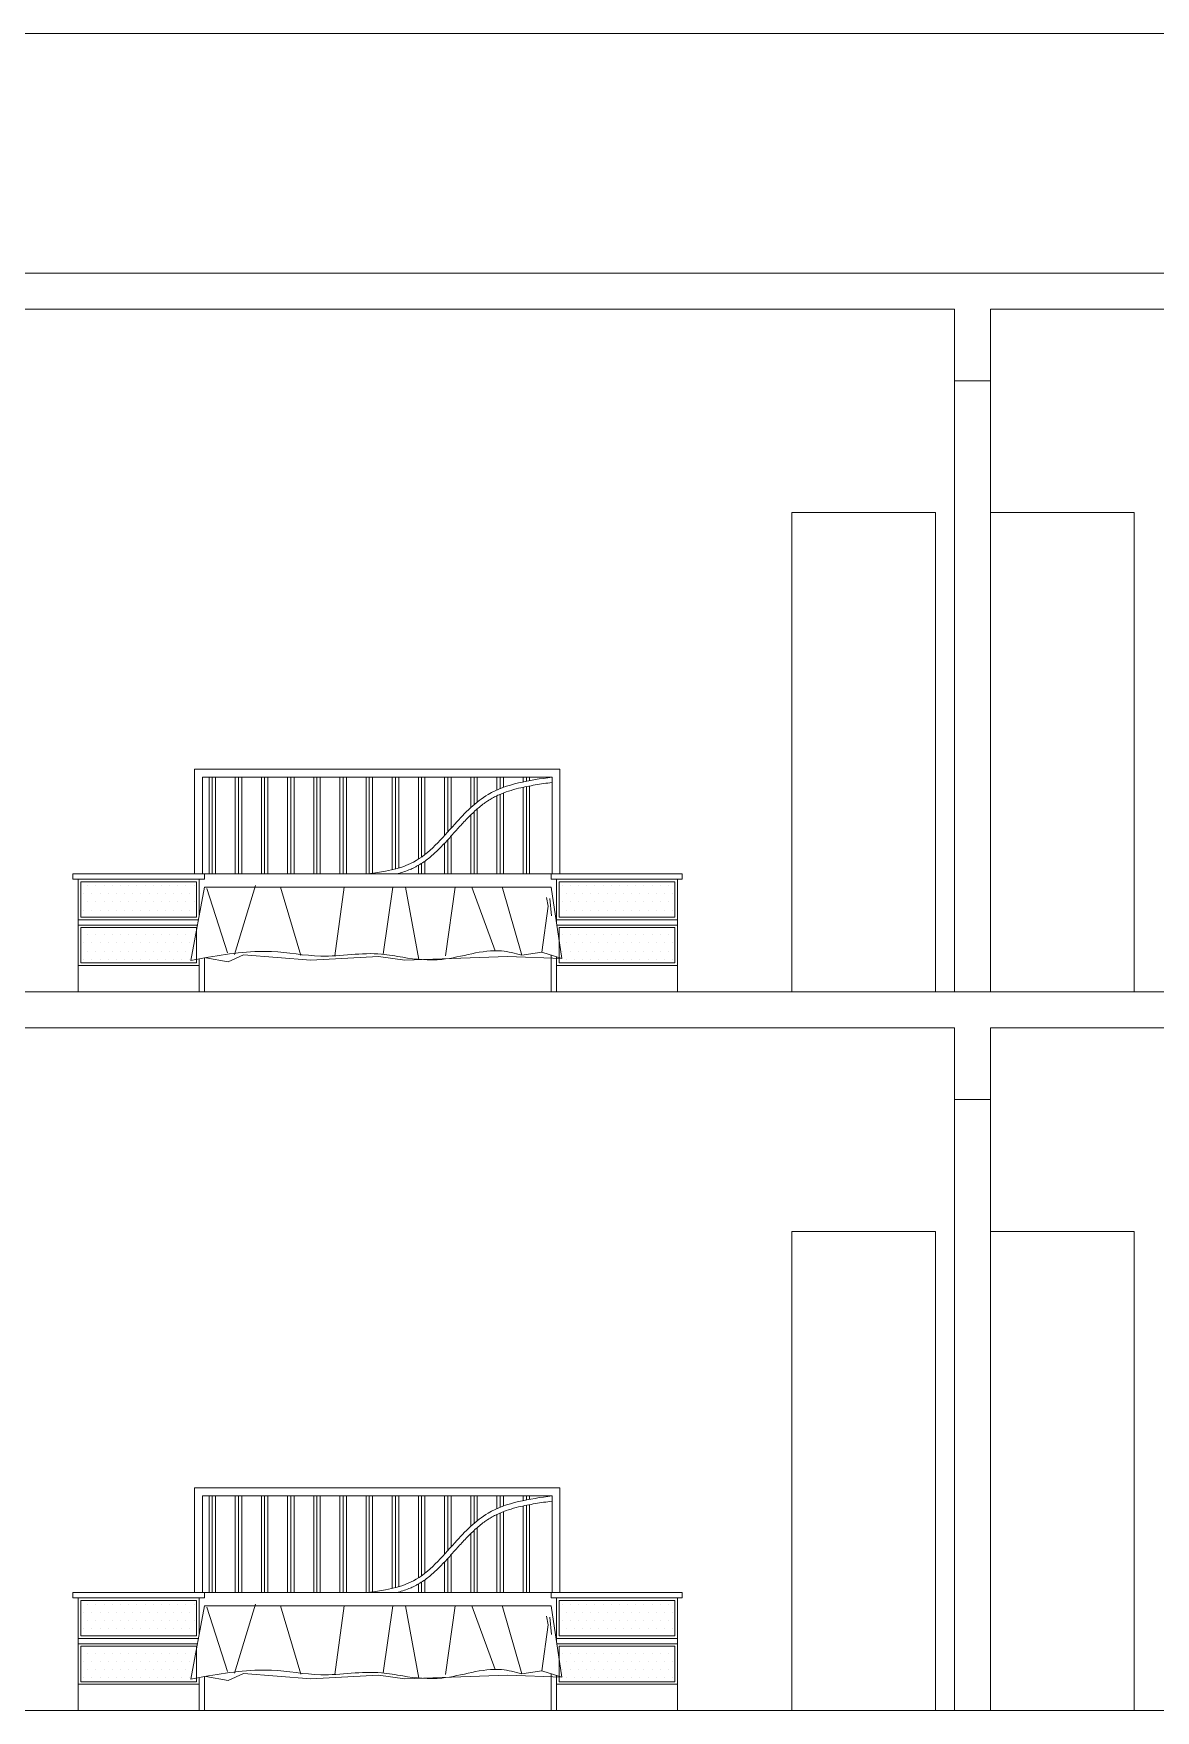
# Model space of a CAD drawing. Header units: inches. Extents: x 1090 to 1325, y 2 to 154.
# Drawn here: x 1117.14 to 1121.83, y 140.43 to 147.43 of the extents above; entities that cross this region are included whole.
import ezdxf

# ---------------------------------------------------------------- set-up
doc = ezdxf.new("R2010")
doc.units = ezdxf.units.IN
doc.header["$MEASUREMENT"] = 0
for name, color, linetype, lineweight in [('elev 1', 252, 'Continuous', 9), ('FUR', 250, 'Continuous', 9), ('walls', 250, 'Continuous', 18)]:
    doc.layers.add(name, color=color, linetype=linetype, lineweight=lineweight)

msp = doc.modelspace()

# ---------------------------------------------------------------- linework, layer by layer
at = {"layer": 'elev 1'}
msp.add_line((1115.0282, 147.4262), (1126.9672, 147.4262), dxfattribs=at)
at = {"layer": 'FUR'}
for p, q in [((1120.3082, 143.4262), (1120.3082, 145.4262)), ((1120.3082, 145.4262), (1120.9082, 145.4262)), ((1120.9082, 145.4262), (1120.9082, 143.4262)), ((1121.7382, 145.4262), (1121.1382, 145.4262)), ((1121.7382, 143.4262), (1121.7382, 145.4262)), ((1119.3403, 144.3551), (1117.8148, 144.3551)), ((1117.8148, 143.918), (1117.8148, 144.3551)), ((1119.3403, 143.918), (1119.3403, 144.3551)), ((1119.3075, 144.3223), (1117.8476, 144.3223)), ((1117.8476, 143.918), (1117.8476, 144.3223)), ((1117.8752, 143.918), (1117.8752, 144.3223)), ((1117.8888, 143.918), (1117.8888, 144.3223)), ((1117.9025, 143.918), (1117.9025, 144.3223)), ((1117.9844, 143.918), (1117.9844, 144.3223)), ((1117.9981, 143.918), (1117.9981, 144.3223)), ((1118.0118, 143.918), (1118.0118, 144.3223)), ((1118.0937, 143.918), (1118.0937, 144.3223)), ((1118.1074, 143.918), (1118.1074, 144.3223)), ((1118.121, 143.918), (1118.121, 144.3223)), ((1118.203, 143.918), (1118.203, 144.3223)), ((1118.2167, 143.918), (1118.2167, 144.3223)), ((1118.2303, 143.918), (1118.2303, 144.3223)), ((1118.3123, 143.918), (1118.3123, 144.3223)), ((1118.3259, 143.918), (1118.3259, 144.3223)), ((1118.3396, 143.918), (1118.3396, 144.3223)), ((1118.4216, 143.918), (1118.4216, 144.3223)), ((1118.4352, 143.918), (1118.4352, 144.3223)), ((1118.4489, 143.918), (1118.4489, 144.3223)), ((1118.5308, 143.918), (1118.5308, 144.3223)), ((1118.5445, 143.918), (1118.5445, 144.3223)), ((1118.5582, 143.918), (1118.5582, 144.3223)), ((1118.6401, 143.936), (1118.6401, 144.3223)), ((1118.6538, 143.9394), (1118.6538, 144.3223)), ((1118.6674, 143.9432), (1118.6674, 144.3223)), ((1118.7494, 143.9796), (1118.7494, 144.3223)), ((1118.763, 143.9889), (1118.763, 144.3223)), ((1118.7767, 143.9991), (1118.7767, 144.3223)), ((1118.8587, 144.0785), (1118.8587, 144.3223)), ((1118.8723, 144.0937), (1118.8723, 144.3223)), ((1118.886, 144.109), (1118.886, 144.3223)), ((1118.9679, 144.1946), (1118.9679, 144.3223)), ((1118.9816, 144.2068), (1118.9816, 144.3223)), ((1118.9953, 144.2181), (1118.9953, 144.3223)), ((1119.0772, 144.2684), (1119.0772, 144.3223)), ((1119.0909, 144.2742), (1119.0909, 144.3223)), ((1119.1045, 144.2794), (1119.1045, 144.3223)), ((1119.1865, 144.3023), (1119.1865, 144.3223)), ((1119.1865, 143.918), (1119.1865, 144.2799)), ((1119.2002, 144.3051), (1119.2002, 144.3223)), ((1119.2002, 143.918), (1119.2002, 144.2828)), ((1119.2138, 144.3077), (1119.2138, 144.3223)), ((1119.2138, 143.918), (1119.2138, 144.2854)), ((1119.3075, 143.918), (1119.3075, 144.3223)), ((1119.0772, 143.918), (1119.0772, 144.2444)), ((1119.0909, 143.918), (1119.0909, 144.2506)), ((1119.1045, 143.918), (1119.1045, 144.2561)), ((1118.9679, 143.918), (1118.9679, 144.1645)), ((1118.9816, 143.918), (1118.9816, 144.1775)), ((1118.9953, 143.918), (1118.9953, 144.1897)), ((1118.8723, 143.918), (1118.8723, 144.061)), ((1118.886, 143.918), (1118.886, 144.0762)), ((1118.8587, 143.918), (1118.8587, 144.0462)), ((1118.6674, 143.918), (1118.6674, 143.9204)), ((1118.7494, 143.918), (1118.7494, 143.954)), ((1118.763, 143.918), (1118.763, 143.9624)), ((1118.7767, 143.918), (1118.7767, 143.9718)), ((1117.8559, 143.918), (1117.3068, 143.918)), ((1117.3068, 143.918), (1117.856, 143.918)), ((1117.3068, 143.918), (1117.3068, 143.8961)), ((1117.8559, 143.8961), (1117.3068, 143.8961)), ((1117.3286, 143.8961), (1117.3286, 143.4262)), ((1117.3396, 143.7376), (1117.3396, 143.8852)), ((1117.3396, 143.8852), (1117.8231, 143.8852)), ((1117.5133, 143.918), (1117.7174, 143.918)), ((1117.856, 143.8633), (1117.7997, 143.5567)), ((1117.8231, 143.8852), (1117.8231, 143.7376)), ((1117.834, 143.8961), (1117.834, 143.7437)), ((1119.3039, 143.918), (1117.8476, 143.918)), ((1117.8559, 143.918), (1117.8559, 143.8961)), ((1119.3039, 143.8633), (1117.856, 143.8633)), ((1117.9527, 143.5883), (1117.8661, 143.8574)), ((1118.0686, 143.8693), (1117.982, 143.5813)), ((1118.2588, 143.5771), (1118.1742, 143.8633)), ((1118.4391, 143.8633), (1118.4004, 143.5766)), ((1118.643, 143.8633), (1118.6021, 143.5829)), ((1118.7511, 143.5606), (1118.6961, 143.8633)), ((1118.8619, 143.5763), (1118.9026, 143.8633)), ((1118.9722, 143.8633), (1119.0705, 143.5977)), ((1119.1806, 143.579), (1119.0997, 143.8638)), ((1119.3039, 143.918), (1119.8503, 143.918)), ((1119.8503, 143.918), (1119.3039, 143.918)), ((1119.3039, 143.918), (1119.3039, 143.8961)), ((1119.8503, 143.8961), (1119.3039, 143.8961)), ((1119.3039, 143.8633), (1119.3485, 143.5657)), ((1119.3257, 143.8961), (1119.3257, 143.7176)), ((1119.3367, 143.7376), (1119.3367, 143.8852)), ((1119.3367, 143.8852), (1119.8202, 143.8852)), ((1119.475, 143.918), (1119.6791, 143.918)), ((1119.8202, 143.8852), (1119.8202, 143.7376)), ((1119.8311, 143.8961), (1119.8311, 143.4262)), ((1119.8503, 143.918), (1119.8503, 143.8961)), ((1119.2915, 143.783), (1119.2645, 143.5922)), ((1119.2845, 143.8199), (1119.2915, 143.783)), ((1119.3053, 143.7437), (1119.2984, 143.8153)), ((1117.8309, 143.7267), (1117.3286, 143.7267)), ((1117.8231, 143.7376), (1117.3396, 143.7376)), ((1119.8311, 143.7267), (1119.3257, 143.7267)), ((1119.8202, 143.7376), (1119.3367, 143.7376)), ((1117.8269, 143.7049), (1117.3286, 143.7049)), ((1117.3396, 143.5464), (1117.3396, 143.6939)), ((1117.3396, 143.6939), (1117.8231, 143.6939)), ((1117.8231, 143.6939), (1117.8231, 143.5464)), ((1119.8311, 143.7049), (1119.3257, 143.7049)), ((1119.3367, 143.5464), (1119.3367, 143.6939)), ((1119.3367, 143.6939), (1119.8202, 143.6939)), ((1119.8202, 143.6939), (1119.8202, 143.5464)), ((1118.0193, 143.581), (1117.9547, 143.5512)), ((1118.2999, 143.5586), (1118.0193, 143.581)), ((1118.5831, 143.5735), (1118.2999, 143.5586)), ((1118.6923, 143.5586), (1118.5831, 143.5735)), ((1119.122, 143.5735), (1118.6923, 143.5586)), ((1119.3485, 143.5657), (1119.122, 143.5735)), ((1119.2645, 143.5922), (1119.1806, 143.579)), ((1119.3485, 143.5657), (1119.2645, 143.5922)), ((1119.3039, 143.5798), (1119.3039, 143.4262)), ((1119.3039, 143.5798), (1119.3039, 143.4262)), ((1119.3039, 143.5798), (1119.3039, 143.4262)), ((1119.3257, 143.5729), (1119.3257, 143.4262)), ((1117.834, 143.5355), (1117.3286, 143.5355)), ((1117.8231, 143.5464), (1117.3396, 143.5464)), ((1117.7997, 143.5567), (1117.856, 143.5674)), ((1117.834, 143.5632), (1117.834, 143.4262)), ((1117.8559, 143.5674), (1117.8559, 143.4262)), ((1117.856, 143.5674), (1117.856, 143.4262)), ((1117.856, 143.5674), (1117.856, 143.4262)), ((1117.9547, 143.5512), (1117.8613, 143.5683)), ((1119.8311, 143.5355), (1119.3257, 143.5355)), ((1119.8202, 143.5464), (1119.3367, 143.5464)), ((1120.3082, 140.4262), (1120.3082, 142.4262)), ((1120.3082, 142.4262), (1120.9082, 142.4262)), ((1120.9082, 142.4262), (1120.9082, 140.4262)), ((1121.7382, 142.4262), (1121.1382, 142.4262)), ((1121.7382, 140.4262), (1121.7382, 142.4262)), ((1119.3403, 141.3551), (1117.8148, 141.3551)), ((1117.8148, 140.918), (1117.8148, 141.3551)), ((1119.3403, 140.918), (1119.3403, 141.3551)), ((1119.3075, 141.3223), (1117.8476, 141.3223)), ((1117.8476, 140.918), (1117.8476, 141.3223)), ((1117.8752, 140.918), (1117.8752, 141.3223)), ((1117.8888, 140.918), (1117.8888, 141.3223)), ((1117.9025, 140.918), (1117.9025, 141.3223)), ((1117.9844, 140.918), (1117.9844, 141.3223)), ((1117.9981, 140.918), (1117.9981, 141.3223)), ((1118.0118, 140.918), (1118.0118, 141.3223)), ((1118.0937, 140.918), (1118.0937, 141.3223)), ((1118.1074, 140.918), (1118.1074, 141.3223)), ((1118.121, 140.918), (1118.121, 141.3223)), ((1118.203, 140.918), (1118.203, 141.3223)), ((1118.2167, 140.918), (1118.2167, 141.3223)), ((1118.2303, 140.918), (1118.2303, 141.3223)), ((1118.3123, 140.918), (1118.3123, 141.3223)), ((1118.3259, 140.918), (1118.3259, 141.3223)), ((1118.3396, 140.918), (1118.3396, 141.3223)), ((1118.4216, 140.918), (1118.4216, 141.3223)), ((1118.4352, 140.918), (1118.4352, 141.3223)), ((1118.4489, 140.918), (1118.4489, 141.3223)), ((1118.5308, 140.918), (1118.5308, 141.3223)), ((1118.5445, 140.918), (1118.5445, 141.3223)), ((1118.5582, 140.918), (1118.5582, 141.3223)), ((1118.6401, 140.936), (1118.6401, 141.3223)), ((1118.6538, 140.9394), (1118.6538, 141.3223)), ((1118.6674, 140.9432), (1118.6674, 141.3223)), ((1118.7494, 140.9796), (1118.7494, 141.3223)), ((1118.763, 140.9889), (1118.763, 141.3223)), ((1118.7767, 140.9991), (1118.7767, 141.3223)), ((1118.8587, 141.0785), (1118.8587, 141.3223)), ((1118.8723, 141.0937), (1118.8723, 141.3223)), ((1118.886, 141.109), (1118.886, 141.3223)), ((1118.9679, 141.1946), (1118.9679, 141.3223)), ((1118.9816, 141.2068), (1118.9816, 141.3223)), ((1118.9953, 141.2181), (1118.9953, 141.3223)), ((1119.0772, 141.2684), (1119.0772, 141.3223)), ((1119.0909, 141.2742), (1119.0909, 141.3223)), ((1119.1045, 141.2794), (1119.1045, 141.3223)), ((1119.1865, 141.3023), (1119.1865, 141.3223)), ((1119.1865, 140.918), (1119.1865, 141.2799)), ((1119.2002, 141.3051), (1119.2002, 141.3223)), ((1119.2002, 140.918), (1119.2002, 141.2828)), ((1119.2138, 141.3077), (1119.2138, 141.3223)), ((1119.2138, 140.918), (1119.2138, 141.2854)), ((1119.3075, 140.918), (1119.3075, 141.3223)), ((1119.0772, 140.918), (1119.0772, 141.2444)), ((1119.0909, 140.918), (1119.0909, 141.2506)), ((1119.1045, 140.918), (1119.1045, 141.2561)), ((1118.9679, 140.918), (1118.9679, 141.1645)), ((1118.9816, 140.918), (1118.9816, 141.1775)), ((1118.9953, 140.918), (1118.9953, 141.1897)), ((1118.8723, 140.918), (1118.8723, 141.061)), ((1118.886, 140.918), (1118.886, 141.0762)), ((1118.8587, 140.918), (1118.8587, 141.0462)), ((1117.8559, 140.918), (1117.3068, 140.918)), ((1117.3068, 140.918), (1117.856, 140.918)), ((1117.3068, 140.918), (1117.3068, 140.8961)), ((1117.5133, 140.918), (1117.7174, 140.918)), ((1119.3039, 140.918), (1117.8476, 140.918)), ((1117.8559, 140.918), (1117.8559, 140.8961)), ((1118.6674, 140.918), (1118.6674, 140.9204)), ((1118.7494, 140.918), (1118.7494, 140.954)), ((1118.763, 140.918), (1118.763, 140.9624)), ((1118.7767, 140.918), (1118.7767, 140.9718)), ((1119.3039, 140.918), (1119.8503, 140.918)), ((1119.8503, 140.918), (1119.3039, 140.918)), ((1119.3039, 140.918), (1119.3039, 140.8961)), ((1119.475, 140.918), (1119.6791, 140.918)), ((1119.8503, 140.918), (1119.8503, 140.8961)), ((1117.8559, 140.8961), (1117.3068, 140.8961)), ((1117.3286, 140.8961), (1117.3286, 140.4262)), ((1117.3396, 140.7376), (1117.3396, 140.8852)), ((1117.3396, 140.8852), (1117.8231, 140.8852)), ((1117.856, 140.8633), (1117.7997, 140.5567)), ((1117.8231, 140.8852), (1117.8231, 140.7376)), ((1117.834, 140.8961), (1117.834, 140.7437)), ((1119.3039, 140.8633), (1117.856, 140.8633)), ((1117.9527, 140.5883), (1117.8661, 140.8574)), ((1118.0686, 140.8693), (1117.982, 140.5813)), ((1118.2588, 140.5771), (1118.1742, 140.8633)), ((1118.4391, 140.8633), (1118.4004, 140.5766)), ((1118.643, 140.8633), (1118.6021, 140.5829)), ((1118.7511, 140.5606), (1118.6961, 140.8633)), ((1118.8619, 140.5763), (1118.9026, 140.8633)), ((1118.9722, 140.8633), (1119.0705, 140.5977)), ((1119.1806, 140.579), (1119.0997, 140.8638)), ((1119.8503, 140.8961), (1119.3039, 140.8961)), ((1119.3039, 140.8633), (1119.3485, 140.5657)), ((1119.3257, 140.8961), (1119.3257, 140.7176)), ((1119.3367, 140.7376), (1119.3367, 140.8852)), ((1119.3367, 140.8852), (1119.8202, 140.8852)), ((1119.8202, 140.8852), (1119.8202, 140.7376)), ((1119.8311, 140.8961), (1119.8311, 140.4262)), ((1119.2915, 140.783), (1119.2645, 140.5922)), ((1119.2845, 140.8199), (1119.2915, 140.783)), ((1119.3053, 140.7437), (1119.2984, 140.8153)), ((1117.8309, 140.7267), (1117.3286, 140.7267)), ((1117.8269, 140.7049), (1117.3286, 140.7049)), ((1117.8231, 140.7376), (1117.3396, 140.7376)), ((1119.8311, 140.7267), (1119.3257, 140.7267)), ((1119.8311, 140.7049), (1119.3257, 140.7049)), ((1119.8202, 140.7376), (1119.3367, 140.7376)), ((1117.3396, 140.5464), (1117.3396, 140.6939)), ((1117.3396, 140.6939), (1117.8231, 140.6939)), ((1117.8231, 140.6939), (1117.8231, 140.5464)), ((1119.3367, 140.5464), (1119.3367, 140.6939)), ((1119.3367, 140.6939), (1119.8202, 140.6939)), ((1119.8202, 140.6939), (1119.8202, 140.5464)), ((1117.7997, 140.5567), (1117.856, 140.5674)), ((1117.834, 140.5632), (1117.834, 140.4262)), ((1117.8559, 140.5674), (1117.8559, 140.4262)), ((1117.856, 140.5674), (1117.856, 140.4262)), ((1117.856, 140.5674), (1117.856, 140.4262)), ((1117.9547, 140.5512), (1117.8613, 140.5683)), ((1118.0193, 140.581), (1117.9547, 140.5512)), ((1118.2999, 140.5586), (1118.0193, 140.581)), ((1118.5831, 140.5735), (1118.2999, 140.5586)), ((1118.6923, 140.5586), (1118.5831, 140.5735)), ((1119.122, 140.5735), (1118.6923, 140.5586)), ((1119.3485, 140.5657), (1119.122, 140.5735)), ((1119.2645, 140.5922), (1119.1806, 140.579)), ((1119.3485, 140.5657), (1119.2645, 140.5922)), ((1119.3039, 140.5798), (1119.3039, 140.4262)), ((1119.3039, 140.5798), (1119.3039, 140.4262)), ((1119.3039, 140.5798), (1119.3039, 140.4262)), ((1119.3257, 140.5729), (1119.3257, 140.4262)), ((1117.834, 140.5355), (1117.3286, 140.5355)), ((1117.8231, 140.5464), (1117.3396, 140.5464)), ((1119.8311, 140.5355), (1119.3257, 140.5355)), ((1119.8202, 140.5464), (1119.3367, 140.5464))]:
    msp.add_line(p, q, dxfattribs=at)
at = {"layer": 'FUR', "linetype": 'Continuous'}
for p, q in [((1117.3689, 143.8694), (1117.3689, 143.8694)), ((1117.403, 143.8694), (1117.403, 143.8694)), ((1117.4372, 143.8694), (1117.4372, 143.8694)), ((1117.4713, 143.8694), (1117.4713, 143.8694)), ((1117.5055, 143.8694), (1117.5055, 143.8694)), ((1117.5396, 143.8694), (1117.5396, 143.8694)), ((1117.5738, 143.8694), (1117.5738, 143.8694)), ((1117.6079, 143.8694), (1117.6079, 143.8694)), ((1117.6421, 143.8694), (1117.6421, 143.8694)), ((1117.6762, 143.8694), (1117.6762, 143.8694)), ((1117.7104, 143.8694), (1117.7104, 143.8694)), ((1117.7445, 143.8694), (1117.7445, 143.8694)), ((1117.7787, 143.8694), (1117.7787, 143.8694)), ((1117.8128, 143.8694), (1117.8128, 143.8694)), ((1119.3495, 143.8694), (1119.3495, 143.8694)), ((1119.3837, 143.8694), (1119.3837, 143.8694)), ((1119.4178, 143.8694), (1119.4178, 143.8694)), ((1119.452, 143.8694), (1119.452, 143.8694)), ((1119.4861, 143.8694), (1119.4861, 143.8694)), ((1119.5203, 143.8694), (1119.5203, 143.8694)), ((1119.5544, 143.8694), (1119.5544, 143.8694)), ((1119.5886, 143.8694), (1119.5886, 143.8694)), ((1119.6227, 143.8694), (1119.6227, 143.8694)), ((1119.6569, 143.8694), (1119.6569, 143.8694)), ((1119.691, 143.8694), (1119.691, 143.8694)), ((1119.7252, 143.8694), (1119.7252, 143.8694)), ((1119.7593, 143.8694), (1119.7593, 143.8694)), ((1119.7935, 143.8694), (1119.7935, 143.8694)), ((1117.3518, 143.8352), (1117.3518, 143.8352)), ((1117.3689, 143.8011), (1117.3689, 143.8011)), ((1117.386, 143.8352), (1117.386, 143.8352)), ((1117.403, 143.8011), (1117.403, 143.8011)), ((1117.4201, 143.8352), (1117.4201, 143.8352)), ((1117.4372, 143.8011), (1117.4372, 143.8011)), ((1117.4543, 143.8352), (1117.4543, 143.8352)), ((1117.4713, 143.8011), (1117.4713, 143.8011)), ((1117.4884, 143.8352), (1117.4884, 143.8352)), ((1117.5055, 143.8011), (1117.5055, 143.8011)), ((1117.5226, 143.8352), (1117.5226, 143.8352)), ((1117.5396, 143.8011), (1117.5396, 143.8011)), ((1117.5567, 143.8352), (1117.5567, 143.8352)), ((1117.5738, 143.8011), (1117.5738, 143.8011)), ((1117.5909, 143.8352), (1117.5909, 143.8352)), ((1117.6079, 143.8011), (1117.6079, 143.8011)), ((1117.625, 143.8352), (1117.625, 143.8352)), ((1117.6421, 143.8011), (1117.6421, 143.8011)), ((1117.6591, 143.8352), (1117.6591, 143.8352)), ((1117.6762, 143.8011), (1117.6762, 143.8011)), ((1117.6933, 143.8352), (1117.6933, 143.8352)), ((1117.7104, 143.8011), (1117.7104, 143.8011)), ((1117.7274, 143.8352), (1117.7274, 143.8352)), ((1117.7445, 143.8011), (1117.7445, 143.8011)), ((1117.7616, 143.8352), (1117.7616, 143.8352)), ((1117.7787, 143.8011), (1117.7787, 143.8011)), ((1117.7957, 143.8352), (1117.7957, 143.8352)), ((1117.8128, 143.8011), (1117.8128, 143.8011)), ((1119.3495, 143.8011), (1119.3495, 143.8011)), ((1119.3666, 143.8352), (1119.3666, 143.8352)), ((1119.3837, 143.8011), (1119.3837, 143.8011)), ((1119.4007, 143.8352), (1119.4007, 143.8352)), ((1119.4178, 143.8011), (1119.4178, 143.8011)), ((1119.4349, 143.8352), (1119.4349, 143.8352)), ((1119.452, 143.8011), (1119.452, 143.8011)), ((1119.469, 143.8352), (1119.469, 143.8352)), ((1119.4861, 143.8011), (1119.4861, 143.8011)), ((1119.5032, 143.8352), (1119.5032, 143.8352)), ((1119.5203, 143.8011), (1119.5203, 143.8011)), ((1119.5373, 143.8352), (1119.5373, 143.8352)), ((1119.5544, 143.8011), (1119.5544, 143.8011)), ((1119.5715, 143.8352), (1119.5715, 143.8352)), ((1119.5886, 143.8011), (1119.5886, 143.8011)), ((1119.6056, 143.8352), (1119.6056, 143.8352)), ((1119.6227, 143.8011), (1119.6227, 143.8011)), ((1119.6398, 143.8352), (1119.6398, 143.8352)), ((1119.6569, 143.8011), (1119.6569, 143.8011)), ((1119.6739, 143.8352), (1119.6739, 143.8352)), ((1119.691, 143.8011), (1119.691, 143.8011)), ((1119.7081, 143.8352), (1119.7081, 143.8352)), ((1119.7252, 143.8011), (1119.7252, 143.8011)), ((1119.7422, 143.8352), (1119.7422, 143.8352)), ((1119.7593, 143.8011), (1119.7593, 143.8011)), ((1119.7764, 143.8352), (1119.7764, 143.8352)), ((1119.7935, 143.8011), (1119.7935, 143.8011)), ((1119.8105, 143.8352), (1119.8105, 143.8352)), ((1117.3518, 143.7669), (1117.3518, 143.7669)), ((1117.386, 143.7669), (1117.386, 143.7669)), ((1117.4201, 143.7669), (1117.4201, 143.7669)), ((1117.4543, 143.7669), (1117.4543, 143.7669)), ((1117.4884, 143.7669), (1117.4884, 143.7669)), ((1117.5226, 143.7669), (1117.5226, 143.7669)), ((1117.5567, 143.7669), (1117.5567, 143.7669)), ((1117.5909, 143.7669), (1117.5909, 143.7669)), ((1117.625, 143.7669), (1117.625, 143.7669)), ((1117.6591, 143.7669), (1117.6591, 143.7669)), ((1117.6933, 143.7669), (1117.6933, 143.7669)), ((1117.7274, 143.7669), (1117.7274, 143.7669)), ((1117.7616, 143.7669), (1117.7616, 143.7669)), ((1117.7957, 143.7669), (1117.7957, 143.7669)), ((1119.3666, 143.7669), (1119.3666, 143.7669)), ((1119.4007, 143.7669), (1119.4007, 143.7669)), ((1119.4349, 143.7669), (1119.4349, 143.7669)), ((1119.469, 143.7669), (1119.469, 143.7669)), ((1119.5032, 143.7669), (1119.5032, 143.7669)), ((1119.5373, 143.7669), (1119.5373, 143.7669)), ((1119.5715, 143.7669), (1119.5715, 143.7669)), ((1119.6056, 143.7669), (1119.6056, 143.7669)), ((1119.6398, 143.7669), (1119.6398, 143.7669)), ((1119.6739, 143.7669), (1119.6739, 143.7669)), ((1119.7081, 143.7669), (1119.7081, 143.7669)), ((1119.7422, 143.7669), (1119.7422, 143.7669)), ((1119.7764, 143.7669), (1119.7764, 143.7669)), ((1119.8105, 143.7669), (1119.8105, 143.7669)), ((1117.3689, 143.6645), (1117.3689, 143.6645)), ((1117.403, 143.6645), (1117.403, 143.6645)), ((1117.4372, 143.6645), (1117.4372, 143.6645)), ((1117.4713, 143.6645), (1117.4713, 143.6645)), ((1117.5055, 143.6645), (1117.5055, 143.6645)), ((1117.5396, 143.6645), (1117.5396, 143.6645)), ((1117.5738, 143.6645), (1117.5738, 143.6645)), ((1117.6079, 143.6645), (1117.6079, 143.6645)), ((1117.6421, 143.6645), (1117.6421, 143.6645)), ((1117.6762, 143.6645), (1117.6762, 143.6645)), ((1117.7104, 143.6645), (1117.7104, 143.6645)), ((1117.7445, 143.6645), (1117.7445, 143.6645)), ((1117.7787, 143.6645), (1117.7787, 143.6645)), ((1117.8128, 143.6645), (1117.8128, 143.6645)), ((1119.3495, 143.6645), (1119.3495, 143.6645)), ((1119.3837, 143.6645), (1119.3837, 143.6645)), ((1119.4178, 143.6645), (1119.4178, 143.6645)), ((1119.452, 143.6645), (1119.452, 143.6645)), ((1119.4861, 143.6645), (1119.4861, 143.6645)), ((1119.5203, 143.6645), (1119.5203, 143.6645)), ((1119.5544, 143.6645), (1119.5544, 143.6645)), ((1119.5886, 143.6645), (1119.5886, 143.6645)), ((1119.6227, 143.6645), (1119.6227, 143.6645)), ((1119.6569, 143.6645), (1119.6569, 143.6645)), ((1119.691, 143.6645), (1119.691, 143.6645)), ((1119.7252, 143.6645), (1119.7252, 143.6645)), ((1119.7593, 143.6645), (1119.7593, 143.6645)), ((1119.7935, 143.6645), (1119.7935, 143.6645)), ((1117.3518, 143.6303), (1117.3518, 143.6303)), ((1117.3689, 143.5962), (1117.3689, 143.5962)), ((1117.386, 143.6303), (1117.386, 143.6303)), ((1117.403, 143.5962), (1117.403, 143.5962)), ((1117.4201, 143.6303), (1117.4201, 143.6303)), ((1117.4372, 143.5962), (1117.4372, 143.5962)), ((1117.4543, 143.6303), (1117.4543, 143.6303)), ((1117.4713, 143.5962), (1117.4713, 143.5962)), ((1117.4884, 143.6303), (1117.4884, 143.6303)), ((1117.5055, 143.5962), (1117.5055, 143.5962)), ((1117.5226, 143.6303), (1117.5226, 143.6303)), ((1117.5396, 143.5962), (1117.5396, 143.5962)), ((1117.5567, 143.6303), (1117.5567, 143.6303)), ((1117.5738, 143.5962), (1117.5738, 143.5962)), ((1117.5909, 143.6303), (1117.5909, 143.6303)), ((1117.6079, 143.5962), (1117.6079, 143.5962)), ((1117.625, 143.6303), (1117.625, 143.6303)), ((1117.6421, 143.5962), (1117.6421, 143.5962)), ((1117.6591, 143.6303), (1117.6591, 143.6303)), ((1117.6762, 143.5962), (1117.6762, 143.5962)), ((1117.6933, 143.6303), (1117.6933, 143.6303)), ((1117.7104, 143.5962), (1117.7104, 143.5962)), ((1117.7274, 143.6303), (1117.7274, 143.6303)), ((1117.7445, 143.5962), (1117.7445, 143.5962)), ((1117.7616, 143.6303), (1117.7616, 143.6303)), ((1117.7787, 143.5962), (1117.7787, 143.5962)), ((1117.7957, 143.6303), (1117.7957, 143.6303)), ((1119.3495, 143.5962), (1119.3495, 143.5962)), ((1119.3666, 143.6303), (1119.3666, 143.6303)), ((1119.3837, 143.5962), (1119.3837, 143.5962)), ((1119.4007, 143.6303), (1119.4007, 143.6303)), ((1119.4178, 143.5962), (1119.4178, 143.5962)), ((1119.4349, 143.6303), (1119.4349, 143.6303)), ((1119.452, 143.5962), (1119.452, 143.5962)), ((1119.469, 143.6303), (1119.469, 143.6303)), ((1119.4861, 143.5962), (1119.4861, 143.5962)), ((1119.5032, 143.6303), (1119.5032, 143.6303)), ((1119.5203, 143.5962), (1119.5203, 143.5962)), ((1119.5373, 143.6303), (1119.5373, 143.6303)), ((1119.5544, 143.5962), (1119.5544, 143.5962)), ((1119.5715, 143.6303), (1119.5715, 143.6303)), ((1119.5886, 143.5962), (1119.5886, 143.5962)), ((1119.6056, 143.6303), (1119.6056, 143.6303)), ((1119.6227, 143.5962), (1119.6227, 143.5962)), ((1119.6398, 143.6303), (1119.6398, 143.6303)), ((1119.6569, 143.5962), (1119.6569, 143.5962)), ((1119.6739, 143.6303), (1119.6739, 143.6303)), ((1119.691, 143.5962), (1119.691, 143.5962)), ((1119.7081, 143.6303), (1119.7081, 143.6303)), ((1119.7252, 143.5962), (1119.7252, 143.5962)), ((1119.7422, 143.6303), (1119.7422, 143.6303)), ((1119.7593, 143.5962), (1119.7593, 143.5962)), ((1119.7764, 143.6303), (1119.7764, 143.6303)), ((1119.7935, 143.5962), (1119.7935, 143.5962)), ((1119.8105, 143.6303), (1119.8105, 143.6303)), ((1117.3518, 143.562), (1117.3518, 143.562)), ((1117.386, 143.562), (1117.386, 143.562)), ((1117.4201, 143.562), (1117.4201, 143.562)), ((1117.4543, 143.562), (1117.4543, 143.562)), ((1117.4884, 143.562), (1117.4884, 143.562)), ((1117.5226, 143.562), (1117.5226, 143.562)), ((1117.5567, 143.562), (1117.5567, 143.562)), ((1117.5909, 143.562), (1117.5909, 143.562)), ((1117.625, 143.562), (1117.625, 143.562)), ((1117.6591, 143.562), (1117.6591, 143.562)), ((1117.6933, 143.562), (1117.6933, 143.562)), ((1117.7274, 143.562), (1117.7274, 143.562)), ((1117.7616, 143.562), (1117.7616, 143.562)), ((1117.7957, 143.562), (1117.7957, 143.562)), ((1119.3666, 143.562), (1119.3666, 143.562)), ((1119.4007, 143.562), (1119.4007, 143.562)), ((1119.4349, 143.562), (1119.4349, 143.562)), ((1119.469, 143.562), (1119.469, 143.562)), ((1119.5032, 143.562), (1119.5032, 143.562)), ((1119.5373, 143.562), (1119.5373, 143.562)), ((1119.5715, 143.562), (1119.5715, 143.562)), ((1119.6056, 143.562), (1119.6056, 143.562)), ((1119.6398, 143.562), (1119.6398, 143.562)), ((1119.6739, 143.562), (1119.6739, 143.562)), ((1119.7081, 143.562), (1119.7081, 143.562)), ((1119.7422, 143.562), (1119.7422, 143.562)), ((1119.7764, 143.562), (1119.7764, 143.562)), ((1119.8105, 143.562), (1119.8105, 143.562)), ((1117.3689, 140.8694), (1117.3689, 140.8694)), ((1117.403, 140.8694), (1117.403, 140.8694)), ((1117.4372, 140.8694), (1117.4372, 140.8694)), ((1117.4713, 140.8694), (1117.4713, 140.8694)), ((1117.5055, 140.8694), (1117.5055, 140.8694)), ((1117.5396, 140.8694), (1117.5396, 140.8694)), ((1117.5738, 140.8694), (1117.5738, 140.8694)), ((1117.6079, 140.8694), (1117.6079, 140.8694)), ((1117.6421, 140.8694), (1117.6421, 140.8694)), ((1117.6762, 140.8694), (1117.6762, 140.8694)), ((1117.7104, 140.8694), (1117.7104, 140.8694)), ((1117.7445, 140.8694), (1117.7445, 140.8694)), ((1117.7787, 140.8694), (1117.7787, 140.8694)), ((1117.8128, 140.8694), (1117.8128, 140.8694)), ((1119.3495, 140.8694), (1119.3495, 140.8694)), ((1119.3837, 140.8694), (1119.3837, 140.8694)), ((1119.4178, 140.8694), (1119.4178, 140.8694)), ((1119.452, 140.8694), (1119.452, 140.8694)), ((1119.4861, 140.8694), (1119.4861, 140.8694)), ((1119.5203, 140.8694), (1119.5203, 140.8694)), ((1119.5544, 140.8694), (1119.5544, 140.8694)), ((1119.5886, 140.8694), (1119.5886, 140.8694)), ((1119.6227, 140.8694), (1119.6227, 140.8694)), ((1119.6569, 140.8694), (1119.6569, 140.8694)), ((1119.691, 140.8694), (1119.691, 140.8694)), ((1119.7252, 140.8694), (1119.7252, 140.8694)), ((1119.7593, 140.8694), (1119.7593, 140.8694)), ((1119.7935, 140.8694), (1119.7935, 140.8694)), ((1117.3518, 140.8352), (1117.3518, 140.8352)), ((1117.3689, 140.8011), (1117.3689, 140.8011)), ((1117.386, 140.8352), (1117.386, 140.8352)), ((1117.403, 140.8011), (1117.403, 140.8011)), ((1117.4201, 140.8352), (1117.4201, 140.8352)), ((1117.4372, 140.8011), (1117.4372, 140.8011)), ((1117.4543, 140.8352), (1117.4543, 140.8352)), ((1117.4713, 140.8011), (1117.4713, 140.8011)), ((1117.4884, 140.8352), (1117.4884, 140.8352)), ((1117.5055, 140.8011), (1117.5055, 140.8011)), ((1117.5226, 140.8352), (1117.5226, 140.8352)), ((1117.5396, 140.8011), (1117.5396, 140.8011)), ((1117.5567, 140.8352), (1117.5567, 140.8352)), ((1117.5738, 140.8011), (1117.5738, 140.8011)), ((1117.5909, 140.8352), (1117.5909, 140.8352)), ((1117.6079, 140.8011), (1117.6079, 140.8011)), ((1117.625, 140.8352), (1117.625, 140.8352)), ((1117.6421, 140.8011), (1117.6421, 140.8011)), ((1117.6591, 140.8352), (1117.6591, 140.8352)), ((1117.6762, 140.8011), (1117.6762, 140.8011)), ((1117.6933, 140.8352), (1117.6933, 140.8352)), ((1117.7104, 140.8011), (1117.7104, 140.8011)), ((1117.7274, 140.8352), (1117.7274, 140.8352)), ((1117.7445, 140.8011), (1117.7445, 140.8011)), ((1117.7616, 140.8352), (1117.7616, 140.8352)), ((1117.7787, 140.8011), (1117.7787, 140.8011)), ((1117.7957, 140.8352), (1117.7957, 140.8352)), ((1117.8128, 140.8011), (1117.8128, 140.8011)), ((1119.3495, 140.8011), (1119.3495, 140.8011)), ((1119.3666, 140.8352), (1119.3666, 140.8352)), ((1119.3837, 140.8011), (1119.3837, 140.8011)), ((1119.4007, 140.8352), (1119.4007, 140.8352)), ((1119.4178, 140.8011), (1119.4178, 140.8011)), ((1119.4349, 140.8352), (1119.4349, 140.8352)), ((1119.452, 140.8011), (1119.452, 140.8011)), ((1119.469, 140.8352), (1119.469, 140.8352)), ((1119.4861, 140.8011), (1119.4861, 140.8011)), ((1119.5032, 140.8352), (1119.5032, 140.8352)), ((1119.5203, 140.8011), (1119.5203, 140.8011)), ((1119.5373, 140.8352), (1119.5373, 140.8352)), ((1119.5544, 140.8011), (1119.5544, 140.8011)), ((1119.5715, 140.8352), (1119.5715, 140.8352)), ((1119.5886, 140.8011), (1119.5886, 140.8011)), ((1119.6056, 140.8352), (1119.6056, 140.8352)), ((1119.6227, 140.8011), (1119.6227, 140.8011)), ((1119.6398, 140.8352), (1119.6398, 140.8352)), ((1119.6569, 140.8011), (1119.6569, 140.8011)), ((1119.6739, 140.8352), (1119.6739, 140.8352)), ((1119.691, 140.8011), (1119.691, 140.8011)), ((1119.7081, 140.8352), (1119.7081, 140.8352)), ((1119.7252, 140.8011), (1119.7252, 140.8011)), ((1119.7422, 140.8352), (1119.7422, 140.8352)), ((1119.7593, 140.8011), (1119.7593, 140.8011)), ((1119.7764, 140.8352), (1119.7764, 140.8352)), ((1119.7935, 140.8011), (1119.7935, 140.8011)), ((1119.8105, 140.8352), (1119.8105, 140.8352)), ((1117.3518, 140.7669), (1117.3518, 140.7669)), ((1117.386, 140.7669), (1117.386, 140.7669)), ((1117.4201, 140.7669), (1117.4201, 140.7669)), ((1117.4543, 140.7669), (1117.4543, 140.7669)), ((1117.4884, 140.7669), (1117.4884, 140.7669)), ((1117.5226, 140.7669), (1117.5226, 140.7669)), ((1117.5567, 140.7669), (1117.5567, 140.7669)), ((1117.5909, 140.7669), (1117.5909, 140.7669)), ((1117.625, 140.7669), (1117.625, 140.7669)), ((1117.6591, 140.7669), (1117.6591, 140.7669)), ((1117.6933, 140.7669), (1117.6933, 140.7669)), ((1117.7274, 140.7669), (1117.7274, 140.7669)), ((1117.7616, 140.7669), (1117.7616, 140.7669)), ((1117.7957, 140.7669), (1117.7957, 140.7669)), ((1119.3666, 140.7669), (1119.3666, 140.7669)), ((1119.4007, 140.7669), (1119.4007, 140.7669)), ((1119.4349, 140.7669), (1119.4349, 140.7669)), ((1119.469, 140.7669), (1119.469, 140.7669)), ((1119.5032, 140.7669), (1119.5032, 140.7669)), ((1119.5373, 140.7669), (1119.5373, 140.7669)), ((1119.5715, 140.7669), (1119.5715, 140.7669)), ((1119.6056, 140.7669), (1119.6056, 140.7669)), ((1119.6398, 140.7669), (1119.6398, 140.7669)), ((1119.6739, 140.7669), (1119.6739, 140.7669)), ((1119.7081, 140.7669), (1119.7081, 140.7669)), ((1119.7422, 140.7669), (1119.7422, 140.7669)), ((1119.7764, 140.7669), (1119.7764, 140.7669)), ((1119.8105, 140.7669), (1119.8105, 140.7669)), ((1117.3518, 140.6303), (1117.3518, 140.6303)), ((1117.3689, 140.6645), (1117.3689, 140.6645)), ((1117.386, 140.6303), (1117.386, 140.6303)), ((1117.403, 140.6645), (1117.403, 140.6645)), ((1117.4201, 140.6303), (1117.4201, 140.6303)), ((1117.4372, 140.6645), (1117.4372, 140.6645)), ((1117.4543, 140.6303), (1117.4543, 140.6303)), ((1117.4713, 140.6645), (1117.4713, 140.6645)), ((1117.4884, 140.6303), (1117.4884, 140.6303)), ((1117.5055, 140.6645), (1117.5055, 140.6645)), ((1117.5226, 140.6303), (1117.5226, 140.6303)), ((1117.5396, 140.6645), (1117.5396, 140.6645)), ((1117.5567, 140.6303), (1117.5567, 140.6303)), ((1117.5738, 140.6645), (1117.5738, 140.6645)), ((1117.5909, 140.6303), (1117.5909, 140.6303)), ((1117.6079, 140.6645), (1117.6079, 140.6645)), ((1117.625, 140.6303), (1117.625, 140.6303)), ((1117.6421, 140.6645), (1117.6421, 140.6645)), ((1117.6591, 140.6303), (1117.6591, 140.6303)), ((1117.6762, 140.6645), (1117.6762, 140.6645)), ((1117.6933, 140.6303), (1117.6933, 140.6303)), ((1117.7104, 140.6645), (1117.7104, 140.6645)), ((1117.7274, 140.6303), (1117.7274, 140.6303)), ((1117.7445, 140.6645), (1117.7445, 140.6645)), ((1117.7616, 140.6303), (1117.7616, 140.6303)), ((1117.7787, 140.6645), (1117.7787, 140.6645)), ((1117.7957, 140.6303), (1117.7957, 140.6303)), ((1117.8128, 140.6645), (1117.8128, 140.6645)), ((1119.3495, 140.6645), (1119.3495, 140.6645)), ((1119.3666, 140.6303), (1119.3666, 140.6303)), ((1119.3837, 140.6645), (1119.3837, 140.6645)), ((1119.4007, 140.6303), (1119.4007, 140.6303)), ((1119.4178, 140.6645), (1119.4178, 140.6645)), ((1119.4349, 140.6303), (1119.4349, 140.6303)), ((1119.452, 140.6645), (1119.452, 140.6645)), ((1119.469, 140.6303), (1119.469, 140.6303)), ((1119.4861, 140.6645), (1119.4861, 140.6645)), ((1119.5032, 140.6303), (1119.5032, 140.6303)), ((1119.5203, 140.6645), (1119.5203, 140.6645)), ((1119.5373, 140.6303), (1119.5373, 140.6303)), ((1119.5544, 140.6645), (1119.5544, 140.6645)), ((1119.5715, 140.6303), (1119.5715, 140.6303)), ((1119.5886, 140.6645), (1119.5886, 140.6645)), ((1119.6056, 140.6303), (1119.6056, 140.6303)), ((1119.6227, 140.6645), (1119.6227, 140.6645)), ((1119.6398, 140.6303), (1119.6398, 140.6303)), ((1119.6569, 140.6645), (1119.6569, 140.6645)), ((1119.6739, 140.6303), (1119.6739, 140.6303)), ((1119.691, 140.6645), (1119.691, 140.6645)), ((1119.7081, 140.6303), (1119.7081, 140.6303)), ((1119.7252, 140.6645), (1119.7252, 140.6645)), ((1119.7422, 140.6303), (1119.7422, 140.6303)), ((1119.7593, 140.6645), (1119.7593, 140.6645)), ((1119.7764, 140.6303), (1119.7764, 140.6303)), ((1119.7935, 140.6645), (1119.7935, 140.6645)), ((1119.8105, 140.6303), (1119.8105, 140.6303)), ((1117.3518, 140.562), (1117.3518, 140.562)), ((1117.3689, 140.5962), (1117.3689, 140.5962)), ((1117.386, 140.562), (1117.386, 140.562)), ((1117.403, 140.5962), (1117.403, 140.5962)), ((1117.4201, 140.562), (1117.4201, 140.562)), ((1117.4372, 140.5962), (1117.4372, 140.5962)), ((1117.4543, 140.562), (1117.4543, 140.562)), ((1117.4713, 140.5962), (1117.4713, 140.5962)), ((1117.4884, 140.562), (1117.4884, 140.562)), ((1117.5055, 140.5962), (1117.5055, 140.5962)), ((1117.5226, 140.562), (1117.5226, 140.562)), ((1117.5396, 140.5962), (1117.5396, 140.5962)), ((1117.5567, 140.562), (1117.5567, 140.562)), ((1117.5738, 140.5962), (1117.5738, 140.5962)), ((1117.5909, 140.562), (1117.5909, 140.562)), ((1117.6079, 140.5962), (1117.6079, 140.5962)), ((1117.625, 140.562), (1117.625, 140.562)), ((1117.6421, 140.5962), (1117.6421, 140.5962)), ((1117.6591, 140.562), (1117.6591, 140.562)), ((1117.6762, 140.5962), (1117.6762, 140.5962)), ((1117.6933, 140.562), (1117.6933, 140.562)), ((1117.7104, 140.5962), (1117.7104, 140.5962)), ((1117.7274, 140.562), (1117.7274, 140.562)), ((1117.7445, 140.5962), (1117.7445, 140.5962)), ((1117.7616, 140.562), (1117.7616, 140.562)), ((1117.7787, 140.5962), (1117.7787, 140.5962)), ((1117.7957, 140.562), (1117.7957, 140.562)), ((1119.3495, 140.5962), (1119.3495, 140.5962)), ((1119.3666, 140.562), (1119.3666, 140.562)), ((1119.3837, 140.5962), (1119.3837, 140.5962)), ((1119.4007, 140.562), (1119.4007, 140.562)), ((1119.4178, 140.5962), (1119.4178, 140.5962)), ((1119.4349, 140.562), (1119.4349, 140.562)), ((1119.452, 140.5962), (1119.452, 140.5962)), ((1119.469, 140.562), (1119.469, 140.562)), ((1119.4861, 140.5962), (1119.4861, 140.5962)), ((1119.5032, 140.562), (1119.5032, 140.562)), ((1119.5203, 140.5962), (1119.5203, 140.5962)), ((1119.5373, 140.562), (1119.5373, 140.562)), ((1119.5544, 140.5962), (1119.5544, 140.5962)), ((1119.5715, 140.562), (1119.5715, 140.562)), ((1119.5886, 140.5962), (1119.5886, 140.5962)), ((1119.6056, 140.562), (1119.6056, 140.562)), ((1119.6227, 140.5962), (1119.6227, 140.5962)), ((1119.6398, 140.562), (1119.6398, 140.562)), ((1119.6569, 140.5962), (1119.6569, 140.5962)), ((1119.6739, 140.562), (1119.6739, 140.562)), ((1119.691, 140.5962), (1119.691, 140.5962)), ((1119.7081, 140.562), (1119.7081, 140.562)), ((1119.7252, 140.5962), (1119.7252, 140.5962)), ((1119.7422, 140.562), (1119.7422, 140.562)), ((1119.7593, 140.5962), (1119.7593, 140.5962)), ((1119.7764, 140.562), (1119.7764, 140.562)), ((1119.7935, 140.5962), (1119.7935, 140.5962)), ((1119.8105, 140.562), (1119.8105, 140.562))]:
    msp.add_line(p, q, dxfattribs=at)
at = {"layer": 'FUR'}
for points, knots in [([(1118.5363, 143.918), (1118.604, 143.9277), (1118.7519, 143.9491), (1118.8883, 144.1166), (1119.0544, 144.2862), (1119.2128, 144.3088), (1119.3075, 144.3223)], [0, 0, 0, 0, 0.1982273, 0.4334269, 0.6191016, 0.8958814, 0.8958814, 0.8958814, 0.8958814]), ([(1118.6583, 143.918), (1118.6758, 143.9225), (1118.6931, 143.928), (1118.7159, 143.9372), (1118.7218, 143.9398), (1118.7315, 143.9444), (1118.7354, 143.9463), (1118.743, 143.9504), (1118.7468, 143.9525), (1118.7579, 143.959), (1118.7651, 143.9637), (1118.7856, 143.9779), (1118.7985, 143.9882), (1118.8231, 144.01), (1118.8349, 144.0215), (1118.8578, 144.0451), (1118.869, 144.0573), (1118.891, 144.0817), (1118.9018, 144.0939), (1118.9186, 144.1127), (1118.9246, 144.1193), (1118.9365, 144.1323), (1118.9425, 144.1387), (1118.9606, 144.1575), (1118.9729, 144.1696), (1118.9978, 144.1922), (1119.0106, 144.2028), (1119.0287, 144.2161), (1119.0339, 144.2196), (1119.0424, 144.2252), (1119.0457, 144.2272), (1119.052, 144.2311), (1119.055, 144.2328), (1119.0611, 144.2362), (1119.0641, 144.2378), (1119.0734, 144.2426), (1119.0797, 144.2456), (1119.0989, 144.2542), (1119.1122, 144.2592), (1119.1396, 144.2682), (1119.1536, 144.2721), (1119.1905, 144.2812), (1119.2137, 144.2856), (1119.2604, 144.2935), (1119.2839, 144.2968), (1119.3075, 144.3002)], [106.065128, 106.065128, 106.065128, 106.065128, 153.762664, 153.762664, 170.784031, 170.784031, 182.10195, 182.10195, 193.41987, 193.41987, 216.055708, 216.055708, 259.471686, 259.471686, 302.887663, 302.887663, 346.30364, 346.30364, 389.719617, 389.719617, 413.64469, 413.64469, 437.569763, 437.569763, 485.419909, 485.419909, 533.270054, 533.270054, 551.790738, 551.790738, 563.60358, 563.60358, 574.03723, 574.03723, 584.47088, 584.47088, 605.33818, 605.33818, 647.07278, 647.07278, 688.807381, 688.807381, 753.844059, 753.844059, 817.084312, 817.084312, 817.084312, 817.084312]), ([(1119.1806, 143.579), (1119.1526, 143.5865), (1119.0427, 143.6161), (1118.8773, 143.5473), (1118.7082, 143.5644), (1118.5418, 143.5971), (1118.3571, 143.5594), (1118.1115, 143.6102), (1117.9495, 143.5831), (1117.856, 143.5674)], [0, 0, 0, 0, 0.0858, 0.337369, 0.501113, 0.590481, 0.844506, 1.050733, 1.332441, 1.332441, 1.332441, 1.332441]), ([(1118.5363, 140.918), (1118.604, 140.9277), (1118.7519, 140.9491), (1118.8883, 141.1166), (1119.0544, 141.2862), (1119.2128, 141.3088), (1119.3075, 141.3223)], [0, 0, 0, 0, 0.1982273, 0.4334269, 0.6191016, 0.8958814, 0.8958814, 0.8958814, 0.8958814]), ([(1118.6583, 140.918), (1118.6758, 140.9225), (1118.6931, 140.928), (1118.7159, 140.9372), (1118.7218, 140.9398), (1118.7315, 140.9444), (1118.7354, 140.9463), (1118.743, 140.9504), (1118.7468, 140.9525), (1118.7579, 140.959), (1118.7651, 140.9637), (1118.7856, 140.9779), (1118.7985, 140.9882), (1118.8231, 141.01), (1118.8349, 141.0215), (1118.8578, 141.0451), (1118.869, 141.0573), (1118.891, 141.0817), (1118.9018, 141.0939), (1118.9186, 141.1127), (1118.9246, 141.1193), (1118.9365, 141.1323), (1118.9425, 141.1387), (1118.9606, 141.1575), (1118.9729, 141.1696), (1118.9978, 141.1922), (1119.0106, 141.2028), (1119.0287, 141.2161), (1119.0339, 141.2196), (1119.0424, 141.2252), (1119.0457, 141.2272), (1119.052, 141.2311), (1119.055, 141.2328), (1119.0611, 141.2362), (1119.0641, 141.2378), (1119.0734, 141.2426), (1119.0797, 141.2456), (1119.0989, 141.2542), (1119.1122, 141.2592), (1119.1396, 141.2682), (1119.1536, 141.2721), (1119.1905, 141.2812), (1119.2137, 141.2856), (1119.2604, 141.2935), (1119.2839, 141.2968), (1119.3075, 141.3002)], [106.065128, 106.065128, 106.065128, 106.065128, 153.762664, 153.762664, 170.784031, 170.784031, 182.10195, 182.10195, 193.41987, 193.41987, 216.055708, 216.055708, 259.471686, 259.471686, 302.887663, 302.887663, 346.30364, 346.30364, 389.719617, 389.719617, 413.64469, 413.64469, 437.569763, 437.569763, 485.419909, 485.419909, 533.270054, 533.270054, 551.790738, 551.790738, 563.60358, 563.60358, 574.03723, 574.03723, 584.47088, 584.47088, 605.33818, 605.33818, 647.07278, 647.07278, 688.807381, 688.807381, 753.844059, 753.844059, 817.084312, 817.084312, 817.084312, 817.084312]), ([(1119.1806, 140.579), (1119.1526, 140.5865), (1119.0427, 140.6161), (1118.8773, 140.5473), (1118.7082, 140.5644), (1118.5418, 140.5971), (1118.3571, 140.5594), (1118.1115, 140.6102), (1117.9495, 140.5831), (1117.856, 140.5674)], [0, 0, 0, 0, 0.0858, 0.337369, 0.501113, 0.590481, 0.844506, 1.050733, 1.332441, 1.332441, 1.332441, 1.332441])]:
    msp.add_open_spline(points, degree=3, knots=knots, dxfattribs=at)
at = {"layer": 'walls'}
for p, q in [((1125.7654, 146.4262), (1114.8782, 146.4262)), ((1120.9882, 146.2762), (1116.4582, 146.2762)), ((1120.9882, 146.2762), (1120.9882, 143.4262)), ((1121.1382, 146.2762), (1121.1382, 143.4262)), ((1125.5354, 146.2762), (1121.1382, 146.2762)), ((1120.9882, 145.9762), (1121.1382, 145.9762)), ((1125.7654, 143.4262), (1116.2282, 143.4262)), ((1127.1172, 143.4262), (1116.2282, 143.4262)), ((1120.9882, 143.2762), (1116.4582, 143.2762)), ((1120.9882, 143.2762), (1120.9882, 140.4262)), ((1121.1382, 143.2762), (1121.1382, 140.4262)), ((1125.5354, 143.2762), (1121.1382, 143.2762)), ((1120.9882, 142.9762), (1121.1382, 142.9762)), ((1125.7654, 140.4262), (1114.8782, 140.4262))]:
    msp.add_line(p, q, dxfattribs=at)

doc.saveas('drawing.dxf')
